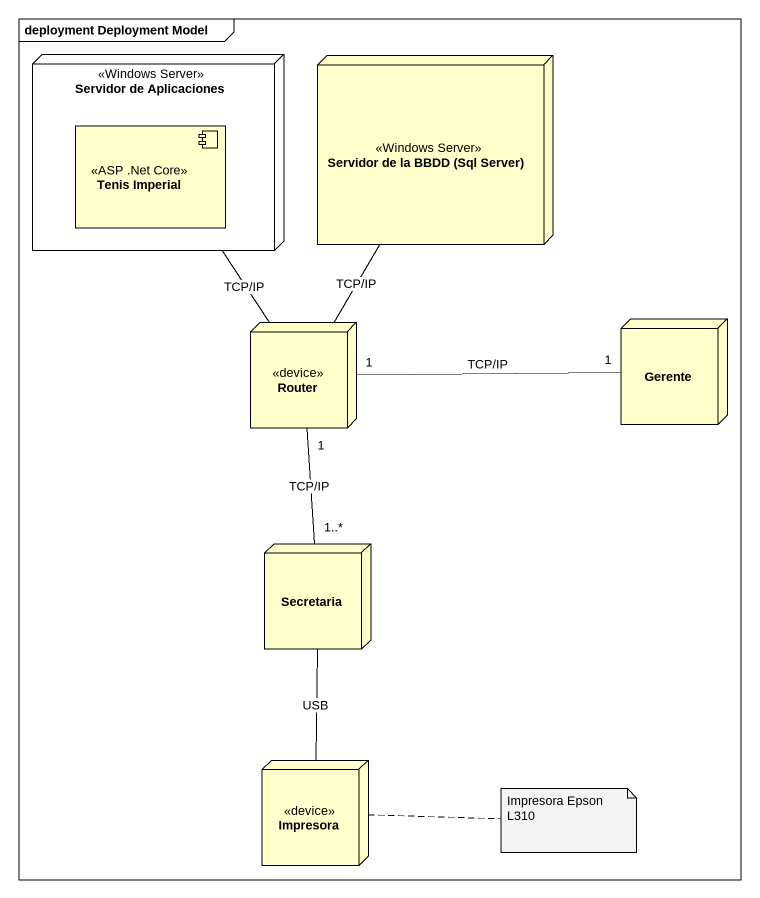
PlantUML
@startuml
mainframe deployment Deployment Model
node "Servidor de Aplicaciones" as Servidor_de_Aplicaciones <<Windows Server>> {
  component "Tenis Imperial" as Tenis_Imperial <<ASP .Net Core>>
}
node "Servidor de la BBDD (Sql Server)" as Servidor_de_la_BBDD_Sql <<Windows Server>>
node Router <<device>>
node Gerente
node Secretaria
node Impresora <<device>>
Servidor_de_Aplicaciones -- Router : TCP/IP
Router -up- Servidor_de_la_BBDD_Sql : TCP/IP
Router "1" -right- "1" Gerente : TCP/IP
Router "1" -- "1..*" Secretaria : TCP/IP
Secretaria -- Impresora : USB
note right of Impresora
  Impresora Epson
  L310
end note
@enduml
